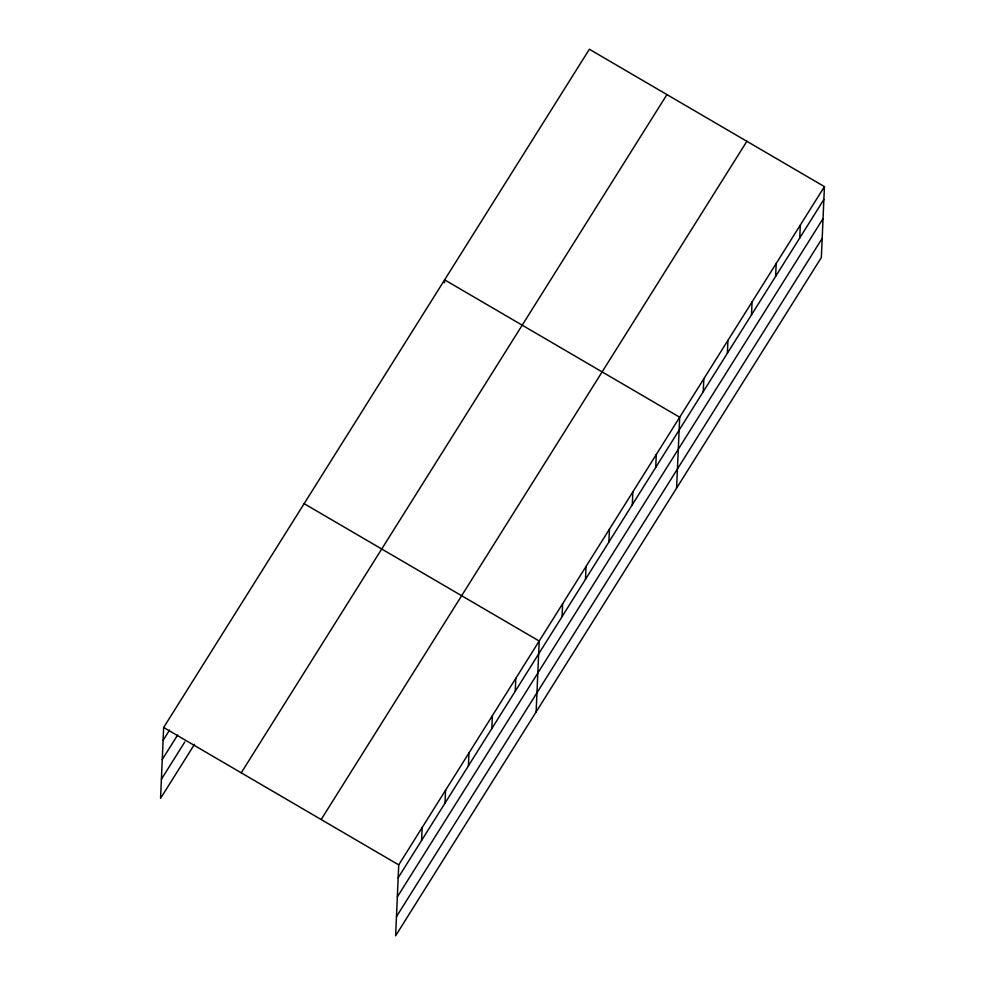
<?xml version="1.0" encoding="UTF-8"?>
<svg xmlns="http://www.w3.org/2000/svg" width="985" height="985" viewBox="0 0 985 985"><rect width="100%" height="100%" fill="white"/><g stroke="black" fill="none" stroke-linecap="round" stroke-linejoin="round"><path stroke-width="1.48" d="M824.433 186.633L398.728 864.867L395.638 935.75L821.342 257.516L824.433 186.633L589.362 49.25L163.658 727.484L160.567 798.367L194.476 744.34M444.494 282.72L444.629 279.851L679.699 417.234L676.596 488.117M421.58 840.451L422.146 827.56M444.998 803.157L445.565 790.265M468.404 765.85L468.971 752.959M491.823 728.543L492.389 715.652M515.241 691.248L515.795 678.357M536.123 711.933L539.214 641.05L304.143 503.667M562.066 616.635L562.632 603.743M585.472 579.34L586.038 566.449M608.89 542.033L609.456 529.142M632.308 504.726L632.862 491.835M655.714 467.432L656.281 454.541M703.253 391.685L703.819 378.794M727.373 353.258L727.94 340.367M751.506 314.831L752.06 301.927M775.626 276.391L776.192 263.5M799.746 237.964L800.312 225.06M163.104 740.375L169.555 730.082M162.266 759.509L177.608 735.069M161.405 779.233L184.811 741.927M241.239 772.819L666.931 94.585M321.159 819.532L746.864 141.298M398.174 877.758L823.866 199.524M397.337 896.892L823.029 218.658M396.475 916.616L822.179 238.382M163.658 727.484L398.728 864.867"/></g></svg>
